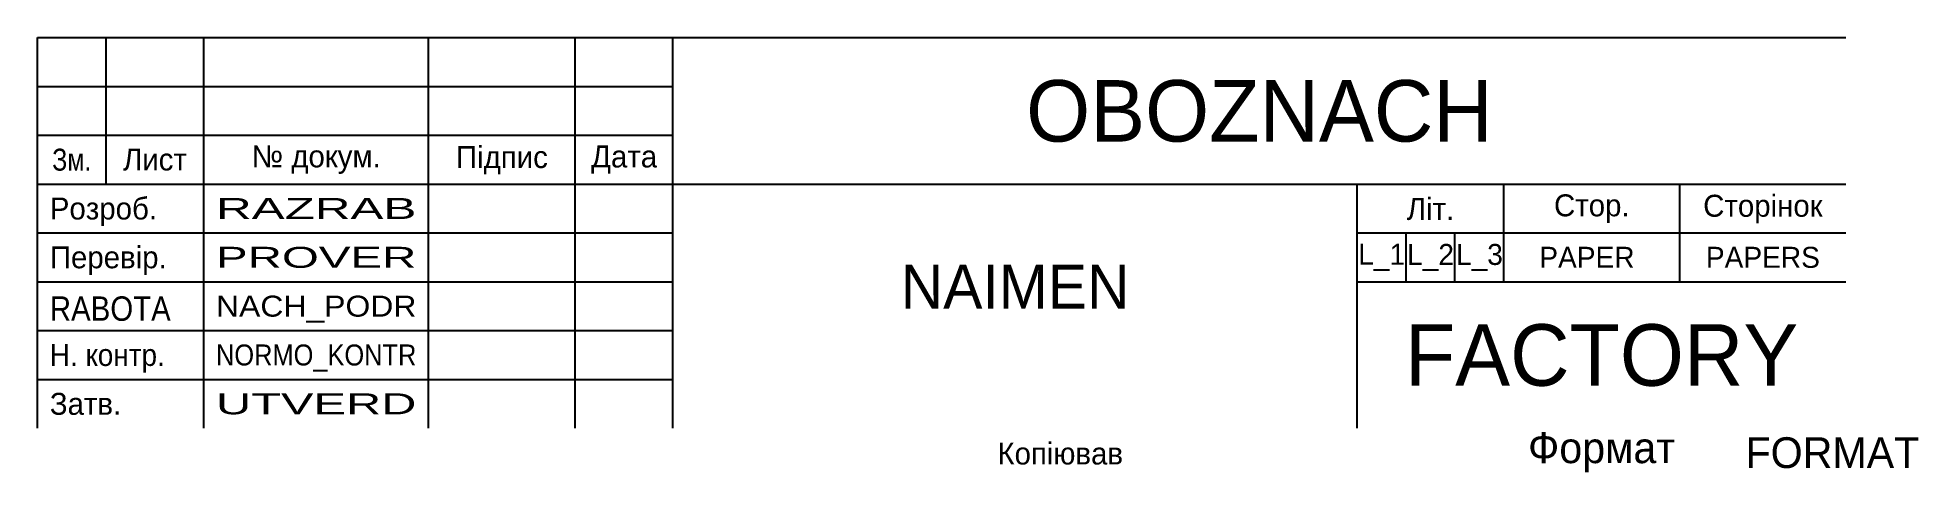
# Model space of a CAD drawing. Extents: x -190 to 2, y 0 to 45.
import ezdxf
from ezdxf.enums import TextEntityAlignment as Align

# ---------------------------------------------------------------- set-up
doc = ezdxf.new("R2010")
doc.units = 0
doc.header["$LTSCALE"] = 7
doc.header["$MEASUREMENT"] = 0
doc.layers.get('0').update_dxf_attribs({"linetype": 'CONTINUOUS'})
doc.styles.add('T', font='es_win.shx', dxfattribs={"bigfont": 'my_b_f.shx'})

msp = doc.modelspace()

# ---------------------------------------------------------------- linework, layer by layer
at = {"color": 1, "linetype": 'ByBlock'}
for p, q in [((-190, 45), (-5, 45)), ((-190, 5), (-190, 45)), ((-183, 30), (-183, 45)), ((-173, 5), (-173, 45)), ((-150, 5), (-150, 45)), ((-135, 5), (-135, 45)), ((-125, 5), (-125, 45)), ((-190, 35), (-125, 35)), ((-190, 30), (-5, 30)), ((-55, 5), (-55, 30)), ((-40, 20), (-40, 30)), ((-22, 20), (-22, 30)), ((-55, 25), (-5, 25)), ((-55, 20), (-5, 20))]:
    msp.add_line(p, q, dxfattribs=at)
at = {"color": 7, "linetype": 'ByBlock'}
for p, q in [((-190, 40), (-125, 40)), ((-190, 25), (-125, 25)), ((-50, 20), (-50, 25)), ((-45, 20), (-45, 25)), ((-190, 20), (-125, 20)), ((-190, 15), (-125, 15)), ((-190, 10), (-125, 10))]:
    msp.add_line(p, q, dxfattribs=at)

# ---------------------------------------------------------------- texts
at = {"color": 34, "linetype": 'ByBlock', "style": 'T', "width": 0.85}
msp.add_text('Зм.', height=2.25, dxfattribs=at).set_placement((-186.5, 32.5), align=Align.MIDDLE)
at = {"color": 34, "linetype": 'ByBlock', "style": 'T'}
for s, p in [('Лист', (-178, 32.5)), ('№ докум.', (-161.5, 32.5)), ('Підпис', (-142.5, 32.5)), ('Дата', (-130, 32.5)), ('Стор.', (-31, 27.5)), ('Сторінок', (-13.5, 27.5)), ('Літ.', (-47.5, 27.5))]:
    msp.add_text(s, height=2.25, dxfattribs=at).set_placement(p, align=Align.MIDDLE)
for s, p in [('Розроб.', (-188.75, 27.5)), ('Перевір.', (-188.75, 22.5)), ('Затв.', (-188.75, 7.5)), ('Копіював', (-91.807, 2.412))]:
    msp.add_text(s, height=2.25, dxfattribs=at).set_placement(p, align=Align.MIDDLE_LEFT)
at = {"color": 34, "linetype": 'ByBlock', "style": 'T', "width": 0.95}
msp.add_text('Н. контр.', height=2.25, dxfattribs=at).set_placement((-188.75, 12.5), align=Align.MIDDLE_LEFT)
at = {"color": 34, "linetype": 'ByBlock', "style": 'T'}
msp.add_text('Формат', height=3.15, dxfattribs=at).set_placement((-30, 3), align=Align.MIDDLE_CENTER)
at = {"color": 94, "linetype": 'ByBlock', "style": 'T'}
msp.add_attdef('OBOZNACH', text=' ', height=6.3, dxfattribs=at).set_placement((-65, 37.5), align=Align.MIDDLE)
at = {"color": 34, "linetype": 'ByBlock', "style": 'T'}
for tag, width, p, p2 in [('RAZRAB', 1.890199, (-171.75, 26.425), (-151.25, 26.425)), ('PROVER', 2.003688, (-171.75, 21.425), (-151.25, 21.425)), ('NORMO_KONTR', 1.033821, (-171.75, 11.425), (-151.25, 11.425))]:
    msp.add_attdef(tag, text='', height=2.15, dxfattribs=dict(at, width=width)).set_placement(p, p2, align=Align.FIT)
at = {"color": 34, "linetype": 'ByBlock', "style": 'T', "flags": 8}
for tag, p in [('L_1', (-52.5, 22.5)), ('L_2', (-47.5, 22.5)), ('L_3', (-42.5, 22.5))]:
    msp.add_attdef(tag, text=' ', height=2.15, dxfattribs=at).set_placement(p, align=Align.MIDDLE)
at = {"color": 34, "linetype": 'ByBlock', "style": 'T'}
for tag, text, p in [('PAPER', ' ', (-31.5, 22.5)), ('PAPERS', '1 ', (-13.5, 22.5))]:
    msp.add_attdef(tag, text=text, height=2.15, dxfattribs=at).set_placement(p, align=Align.MIDDLE)
at = {"color": 74, "linetype": 'ByBlock', "style": 'T'}
msp.add_attdef('NAIMEN', text=' ', height=4.5, dxfattribs=at).set_placement((-90, 19.5), align=Align.MIDDLE)
at = {"color": 34, "linetype": 'ByBlock', "style": 'T', "width": 0.9, "flags": 8}
msp.add_attdef('RABOTA', (-188.75, 16), '', height=2.5, dxfattribs=at)
at = {"color": 34, "linetype": 'ByBlock', "style": 'T', "flags": 8}
for tag, width, p, p2 in [('NACH_PODR', 1.313586, (-171.75, 16.425), (-151.25, 16.425)), ('UTVERD', 2.01884, (-171.75, 6.425), (-151.25, 6.425))]:
    msp.add_attdef(tag, text='', height=2.15, dxfattribs=dict(at, width=width)).set_placement(p, p2, align=Align.FIT)
at = {"color": 94, "linetype": 'ByBlock', "style": 'T', "flags": 8}
msp.add_attdef('FACTORY', text='', height=6.3, dxfattribs=at).set_placement((-30, 12.5), align=Align.MIDDLE)
at = {"color": 34, "linetype": 'ByBlock', "style": 'T'}
msp.add_attdef('FORMAT', text='А4', height=3.15, dxfattribs=at).set_placement((-15.278, 2.5), align=Align.MIDDLE_LEFT)

doc.saveas('drawing.dxf')
